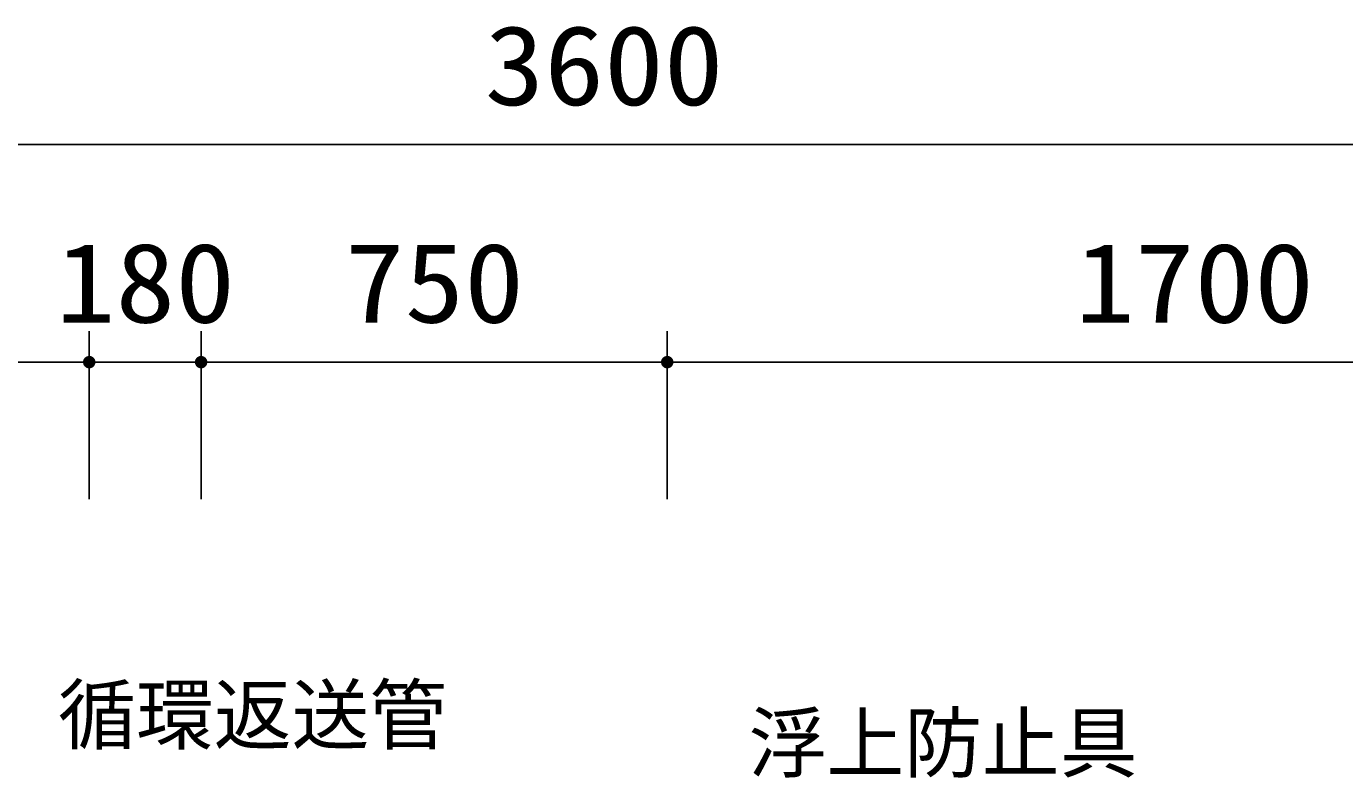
# Model space of a CAD drawing. Units: millimetres, scale not verified. Extents: x -14850 to 14850, y -10500 to 10500.
# Drawn here: x -9579 to -7458, y 3250 to 4430 of the extents above; entities that cross this region are included whole.
import ezdxf
from ezdxf.enums import TextEntityAlignment as Align

# ---------------------------------------------------------------- set-up
doc = ezdxf.new("R2010")
doc.units = ezdxf.units.MM
doc.header["$LTSCALE"] = 50
for name, color, linetype, lineweight in [('0-1_空気管', 3, 'Continuous', 25), ('0-3_製作', 5, 'Continuous', 25), ('0-4_文字', 5, 'Continuous', 25)]:
    doc.layers.add(name, color=color, linetype=linetype, lineweight=lineweight)
doc.styles.add('ＭＳ ゴシック', font='')
doc.styles.get('ＭＳ ゴシック').set_extended_font_data('MS Gothic')

msp = doc.modelspace()

# ---------------------------------------------------------------- linework, layer by layer
at = {"layer": '0-3_製作', "color": 2}
for p, q in [((-10447.78, 4239.3), (-6847.78, 4239.3)), ((-9477.78, 3939.3), (-9477.78, 3668.79)), ((-9297.78, 3939.3), (-9297.78, 3668.79)), ((-8547.78, 3939.3), (-8547.78, 3668.79)), ((-10447.78, 3889.3), (-9477.78, 3889.3)), ((-9477.78, 3889.3), (-9297.78, 3889.3)), ((-9297.78, 3889.3), (-8547.78, 3889.3)), ((-8547.78, 3889.3), (-6847.78, 3889.3))]:
    msp.add_line(p, q, dxfattribs=at)
at = {"layer": '0-3_製作'}
for points in [[(-9484.63, 3896.59), (-9487.78, 3889.3), (-9487.76, 3889.93)], [(-9484.63, 3896.59), (-9477.78, 3889.3), (-9487.78, 3889.3)], [(-9477.78, 3889.3), (-9487.71, 3888.04), (-9487.78, 3889.3)], [(-9484.63, 3896.59), (-9487.76, 3889.93), (-9485.49, 3895.67)], [(-9485.49, 3895.67), (-9487.76, 3889.93), (-9487.61, 3891.17)], [(-9477.78, 3889.3), (-9487.47, 3886.81), (-9487.71, 3888.04)], [(-9485.49, 3895.67), (-9487.61, 3891.17), (-9486.23, 3894.66)], [(-9486.23, 3894.66), (-9487.61, 3891.17), (-9487.3, 3892.39)], [(-9477.78, 3889.3), (-9487.08, 3885.62), (-9487.47, 3886.81)], [(-9486.23, 3894.66), (-9487.3, 3892.39), (-9486.83, 3893.55)], [(-9477.78, 3889.3), (-9486.55, 3884.48), (-9487.08, 3885.62)], [(-9477.78, 3889.3), (-9485.87, 3883.42), (-9486.55, 3884.48)], [(-9477.78, 3889.3), (-9485.07, 3882.45), (-9485.87, 3883.42)], [(-9477.78, 3889.3), (-9484.16, 3881.59), (-9485.07, 3882.45)], [(-9483.66, 3897.39), (-9477.78, 3889.3), (-9484.63, 3896.59)], [(-9477.78, 3889.3), (-9483.14, 3880.85), (-9484.16, 3881.59)], [(-9482.6, 3898.06), (-9477.78, 3889.3), (-9483.66, 3897.39)], [(-9477.78, 3889.3), (-9482.04, 3880.25), (-9483.14, 3880.85)], [(-9481.47, 3898.59), (-9477.78, 3889.3), (-9482.6, 3898.06)], [(-9477.78, 3889.3), (-9480.87, 3879.79), (-9482.04, 3880.25)], [(-9480.27, 3898.98), (-9477.78, 3889.3), (-9481.47, 3898.59)], [(-9477.78, 3879.3), (-9480.87, 3879.79), (-9477.78, 3889.3)], [(-9479.04, 3899.22), (-9477.78, 3889.3), (-9480.27, 3898.98)], [(-9477.78, 3899.3), (-9477.78, 3889.3), (-9479.04, 3899.22)], [(-9477.16, 3899.28), (-9477.78, 3889.3), (-9477.78, 3899.3)], [(-9475.91, 3899.12), (-9477.78, 3889.3), (-9477.16, 3899.28)], [(-9474.69, 3898.81), (-9477.78, 3889.3), (-9475.91, 3899.12)], [(-9473.53, 3898.35), (-9477.78, 3889.3), (-9474.69, 3898.81)], [(-9473.53, 3898.35), (-9467.78, 3889.3), (-9477.78, 3889.3)], [(-9467.78, 3889.3), (-9477.78, 3879.3), (-9477.78, 3889.3)], [(-9467.78, 3889.3), (-9476.53, 3879.38), (-9477.78, 3879.3)], [(-9467.78, 3889.3), (-9475.3, 3879.61), (-9476.53, 3879.38)], [(-9467.78, 3889.3), (-9474.1, 3880), (-9475.3, 3879.61)], [(-9467.78, 3889.3), (-9472.97, 3880.53), (-9474.1, 3880)], [(-9472.43, 3897.74), (-9467.78, 3889.3), (-9473.53, 3898.35)], [(-9467.78, 3889.3), (-9471.91, 3881.21), (-9472.97, 3880.53)], [(-9471.41, 3897), (-9467.78, 3889.3), (-9472.43, 3897.74)], [(-9467.78, 3889.3), (-9470.94, 3882.01), (-9471.91, 3881.21)], [(-9470.49, 3896.14), (-9467.78, 3889.3), (-9471.41, 3897)], [(-9467.78, 3889.3), (-9470.08, 3882.92), (-9470.94, 3882.01)], [(-9469.69, 3895.18), (-9467.78, 3889.3), (-9470.49, 3896.14)], [(-9467.8, 3888.67), (-9470.08, 3882.92), (-9467.78, 3889.3)], [(-9467.96, 3887.42), (-9470.08, 3882.92), (-9467.8, 3888.67)], [(-9467.96, 3887.42), (-9469.34, 3883.94), (-9470.08, 3882.92)], [(-9469.02, 3894.11), (-9467.78, 3889.3), (-9469.69, 3895.18)], [(-9468.27, 3886.21), (-9469.34, 3883.94), (-9467.96, 3887.42)], [(-9468.27, 3886.21), (-9468.74, 3885.04), (-9469.34, 3883.94)], [(-9468.49, 3892.98), (-9467.78, 3889.3), (-9469.02, 3894.11)], [(-9468.1, 3891.78), (-9467.78, 3889.3), (-9468.49, 3892.98)], [(-9467.86, 3890.55), (-9467.78, 3889.3), (-9468.1, 3891.78)], [(-9304.63, 3896.59), (-9307.78, 3889.3), (-9307.76, 3889.93)], [(-9304.63, 3896.59), (-9297.78, 3889.3), (-9307.78, 3889.3)], [(-9297.78, 3889.3), (-9307.71, 3888.04), (-9307.78, 3889.3)], [(-9304.63, 3896.59), (-9307.76, 3889.93), (-9305.49, 3895.67)], [(-9305.49, 3895.67), (-9307.76, 3889.93), (-9307.61, 3891.17)], [(-9297.78, 3889.3), (-9307.47, 3886.81), (-9307.71, 3888.04)], [(-9305.49, 3895.67), (-9307.61, 3891.17), (-9306.23, 3894.66)], [(-9306.23, 3894.66), (-9307.61, 3891.17), (-9307.29, 3892.39)], [(-9297.78, 3889.3), (-9307.08, 3885.62), (-9307.47, 3886.81)], [(-9306.23, 3894.66), (-9307.29, 3892.39), (-9306.83, 3893.55)], [(-9297.78, 3889.3), (-9306.55, 3884.48), (-9307.08, 3885.62)], [(-9297.78, 3889.3), (-9305.87, 3883.42), (-9306.55, 3884.48)], [(-9297.78, 3889.3), (-9305.07, 3882.45), (-9305.87, 3883.42)], [(-9297.78, 3889.3), (-9304.16, 3881.59), (-9305.07, 3882.45)], [(-9303.66, 3897.39), (-9297.78, 3889.3), (-9304.63, 3896.59)], [(-9297.78, 3889.3), (-9303.14, 3880.85), (-9304.16, 3881.59)], [(-9302.6, 3898.06), (-9297.78, 3889.3), (-9303.66, 3897.39)], [(-9297.78, 3889.3), (-9302.04, 3880.25), (-9303.14, 3880.85)], [(-9301.47, 3898.59), (-9297.78, 3889.3), (-9302.6, 3898.06)], [(-9297.78, 3889.3), (-9300.87, 3879.79), (-9302.04, 3880.25)], [(-9300.27, 3898.98), (-9297.78, 3889.3), (-9301.47, 3898.59)], [(-9297.78, 3879.3), (-9300.87, 3879.79), (-9297.78, 3889.3)], [(-9299.04, 3899.22), (-9297.78, 3889.3), (-9300.27, 3898.98)], [(-9297.78, 3899.3), (-9297.78, 3889.3), (-9299.04, 3899.22)], [(-9297.16, 3899.28), (-9297.78, 3889.3), (-9297.78, 3899.3)], [(-9295.91, 3899.12), (-9297.78, 3889.3), (-9297.16, 3899.28)], [(-9294.69, 3898.81), (-9297.78, 3889.3), (-9295.91, 3899.12)], [(-9293.53, 3898.35), (-9297.78, 3889.3), (-9294.69, 3898.81)], [(-9293.53, 3898.35), (-9287.78, 3889.3), (-9297.78, 3889.3)], [(-9287.78, 3889.3), (-9297.78, 3879.3), (-9297.78, 3889.3)], [(-9287.78, 3889.3), (-9296.53, 3879.38), (-9297.78, 3879.3)], [(-9287.78, 3889.3), (-9295.3, 3879.61), (-9296.53, 3879.38)], [(-9287.78, 3889.3), (-9294.1, 3880), (-9295.3, 3879.61)], [(-9287.78, 3889.3), (-9292.97, 3880.53), (-9294.1, 3880)], [(-9292.43, 3897.74), (-9287.78, 3889.3), (-9293.53, 3898.35)], [(-9287.78, 3889.3), (-9291.91, 3881.21), (-9292.97, 3880.53)], [(-9291.41, 3897), (-9287.78, 3889.3), (-9292.43, 3897.74)], [(-9287.78, 3889.3), (-9290.94, 3882.01), (-9291.91, 3881.21)], [(-9290.49, 3896.14), (-9287.78, 3889.3), (-9291.41, 3897)], [(-9287.78, 3889.3), (-9290.08, 3882.92), (-9290.94, 3882.01)], [(-9289.69, 3895.18), (-9287.78, 3889.3), (-9290.49, 3896.14)], [(-9287.8, 3888.67), (-9290.08, 3882.92), (-9287.78, 3889.3)], [(-9287.96, 3887.42), (-9290.08, 3882.92), (-9287.8, 3888.67)], [(-9287.96, 3887.42), (-9289.34, 3883.94), (-9290.08, 3882.92)], [(-9289.02, 3894.11), (-9287.78, 3889.3), (-9289.69, 3895.18)], [(-9288.27, 3886.21), (-9289.34, 3883.94), (-9287.96, 3887.42)], [(-9288.27, 3886.21), (-9288.74, 3885.04), (-9289.34, 3883.94)], [(-9288.49, 3892.98), (-9287.78, 3889.3), (-9289.02, 3894.11)], [(-9288.1, 3891.78), (-9287.78, 3889.3), (-9288.49, 3892.98)], [(-9287.86, 3890.55), (-9287.78, 3889.3), (-9288.1, 3891.78)], [(-8553.66, 3897.39), (-8557.78, 3889.3), (-8554.63, 3896.59)], [(-8553.66, 3897.39), (-8547.78, 3889.3), (-8557.78, 3889.3)], [(-8554.63, 3896.59), (-8557.78, 3889.3), (-8557.76, 3889.93)], [(-8547.78, 3889.3), (-8557.71, 3888.04), (-8557.78, 3889.3)], [(-8554.63, 3896.59), (-8557.76, 3889.93), (-8555.49, 3895.67)], [(-8555.49, 3895.67), (-8557.76, 3889.93), (-8557.61, 3891.17)], [(-8547.78, 3889.3), (-8557.47, 3886.81), (-8557.71, 3888.04)], [(-8555.49, 3895.67), (-8557.61, 3891.17), (-8556.23, 3894.66)], [(-8556.23, 3894.66), (-8557.61, 3891.17), (-8557.29, 3892.39)], [(-8547.78, 3889.3), (-8557.08, 3885.62), (-8557.47, 3886.81)], [(-8556.23, 3894.66), (-8557.29, 3892.39), (-8556.83, 3893.55)], [(-8547.78, 3889.3), (-8556.55, 3884.48), (-8557.08, 3885.62)], [(-8547.78, 3889.3), (-8555.87, 3883.42), (-8556.55, 3884.48)], [(-8547.78, 3889.3), (-8555.07, 3882.45), (-8555.87, 3883.42)], [(-8547.78, 3889.3), (-8554.16, 3881.59), (-8555.07, 3882.45)], [(-8547.78, 3889.3), (-8553.14, 3880.85), (-8554.16, 3881.59)], [(-8552.6, 3898.06), (-8547.78, 3889.3), (-8553.66, 3897.39)], [(-8547.78, 3889.3), (-8552.04, 3880.25), (-8553.14, 3880.85)], [(-8551.47, 3898.59), (-8547.78, 3889.3), (-8552.6, 3898.06)], [(-8547.78, 3889.3), (-8550.87, 3879.79), (-8552.04, 3880.25)], [(-8550.27, 3898.98), (-8547.78, 3889.3), (-8551.47, 3898.59)], [(-8547.78, 3879.3), (-8550.87, 3879.79), (-8547.78, 3889.3)], [(-8549.04, 3899.22), (-8547.78, 3889.3), (-8550.27, 3898.98)], [(-8547.78, 3899.3), (-8547.78, 3889.3), (-8549.04, 3899.22)], [(-8547.16, 3899.28), (-8547.78, 3889.3), (-8547.78, 3899.3)], [(-8545.91, 3899.12), (-8547.78, 3889.3), (-8547.16, 3899.28)], [(-8544.69, 3898.81), (-8547.78, 3889.3), (-8545.91, 3899.12)], [(-8543.53, 3898.35), (-8547.78, 3889.3), (-8544.69, 3898.81)], [(-8543.53, 3898.35), (-8537.78, 3889.3), (-8547.78, 3889.3)], [(-8537.78, 3889.3), (-8547.78, 3879.3), (-8547.78, 3889.3)], [(-8537.78, 3889.3), (-8546.53, 3879.38), (-8547.78, 3879.3)], [(-8537.78, 3889.3), (-8545.3, 3879.61), (-8546.53, 3879.38)], [(-8537.78, 3889.3), (-8544.1, 3880), (-8545.3, 3879.61)], [(-8537.78, 3889.3), (-8542.97, 3880.53), (-8544.1, 3880)], [(-8542.43, 3897.74), (-8537.78, 3889.3), (-8543.53, 3898.35)], [(-8537.78, 3889.3), (-8541.91, 3881.21), (-8542.97, 3880.53)], [(-8541.41, 3897), (-8537.78, 3889.3), (-8542.43, 3897.74)], [(-8537.78, 3889.3), (-8540.94, 3882.01), (-8541.91, 3881.21)], [(-8540.49, 3896.14), (-8537.78, 3889.3), (-8541.41, 3897)], [(-8537.8, 3888.67), (-8540.94, 3882.01), (-8537.78, 3889.3)], [(-8537.8, 3888.67), (-8540.08, 3882.92), (-8540.94, 3882.01)], [(-8539.69, 3895.18), (-8537.78, 3889.3), (-8540.49, 3896.14)], [(-8537.96, 3887.42), (-8540.08, 3882.92), (-8537.8, 3888.67)], [(-8537.96, 3887.42), (-8539.34, 3883.94), (-8540.08, 3882.92)], [(-8539.02, 3894.11), (-8537.78, 3889.3), (-8539.69, 3895.18)], [(-8538.27, 3886.21), (-8539.34, 3883.94), (-8537.96, 3887.42)], [(-8538.27, 3886.21), (-8538.74, 3885.04), (-8539.34, 3883.94)], [(-8538.49, 3892.98), (-8537.78, 3889.3), (-8539.02, 3894.11)], [(-8538.1, 3891.78), (-8537.78, 3889.3), (-8538.49, 3892.98)], [(-8537.86, 3890.55), (-8537.78, 3889.3), (-8538.1, 3891.78)], [(-9477.78, 3879.3), (-9479.66, 3879.47), (-9480.87, 3879.79)], [(-9477.78, 3879.3), (-9478.41, 3879.32), (-9479.66, 3879.47)], [(-9297.78, 3879.3), (-9299.66, 3879.47), (-9300.87, 3879.79)], [(-9297.78, 3879.3), (-9298.41, 3879.32), (-9299.66, 3879.47)], [(-8547.78, 3879.3), (-8549.66, 3879.47), (-8550.87, 3879.79)], [(-8547.78, 3879.3), (-8548.41, 3879.32), (-8549.66, 3879.47)]]:
    msp.add_solid(points, dxfattribs=at)

# ---------------------------------------------------------------- texts
at = {"layer": '0-1_空気管', "color": 4, "style": 'ＭＳ ゴシック'}
msp.add_text('循環返送管', height=91.79, dxfattribs=at).set_placement((-9527.9, 3248.32), align=Align.BOTTOM_LEFT)
at = {"layer": '0-3_製作', "color": 4, "style": 'ＭＳ ゴシック', "width": 1.1}
for s, p in [('3600', (-8841.53, 4264.3)), ('180', (-9531.53, 3914.3)), ('750', (-9066.53, 3914.3)), ('1700', (-7891.53, 3914.3))]:
    msp.add_text(s, height=128.4, dxfattribs=at).set_placement(p, align=Align.BOTTOM_LEFT)
at = {"layer": '0-4_文字', "color": 4, "style": 'ＭＳ ゴシック'}
msp.add_text('浮上防止具', height=91.79, dxfattribs=at).set_placement((-8416.97, 3203.17), align=Align.BOTTOM_LEFT)

doc.saveas('drawing.dxf')
